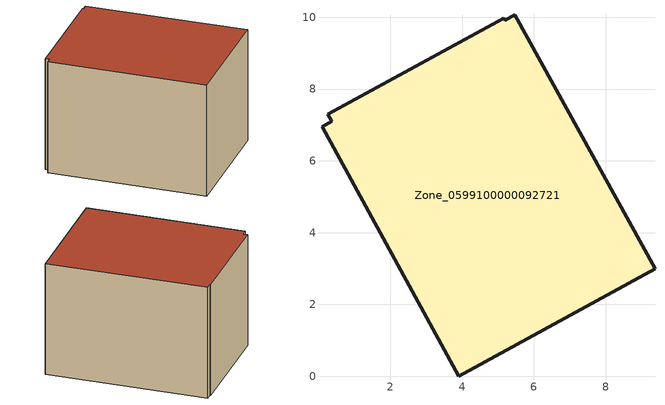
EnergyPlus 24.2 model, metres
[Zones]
Zone_0599100000092721
 floor ground (C_G): 5.16,9.97 5.19,9.91 5.46,10.07 9.37,2.99 3.91,0 0.11,6.95 0.36,7.1 0.26,7.29 z0
 wall outside (C_F): 9.37,2.99 5.46,10.07 5.19,9.91 5.16,9.97 0.26,7.29 0.36,7.1 0.11,6.95 3.91,0 9.37,2.99 z0:5.85
 roof outside (C_R): 5.19,9.91 5.16,9.97 0.26,7.29 0.36,7.1 0.11,6.95 3.91,0 9.37,2.99 5.46,10.07 z5.85
[BUILDING]
Pand.0599100000092721: North Axis=0; Terrain=City; Loads Convergence Tolerance Value=0.04; Temperature Convergence Tolerance Value=0.4; Solar Distribution=FullExterior; Maximum Number of Warmup Days=25; Minimum Number of Warmup Days=1
[Site:Location]
Rotterdam.The.Hague.AP_ZH_NLD Design_Conditions: Latitude=51.96; Longitude=4.45; Time Zone=1; Elevation=-4.5
[SITE:GROUNDTEMPERATURE:BUILDINGSURFACE]
18, 18, 18, 18, 18, 18, 18, 18, 18, 18, 18, 18
[MATERIAL] Thermal Absorptance=0.9; Solar Absorptance=0.7; Visible Absorptance=0.7
Name | Roughness | Thickness | Conductivity | Density | Specific Heat
G.TC.1946-1964 | MediumSmooth | 0.15 | 1 | 540 | 1210
F.TC.1946-1964 | Rough | 0.3 | 0.857143 | 1920 | 840
R.TC.1946-1964 | MediumRough | 0.2 | 0.235294 | 1500 | 1000
[CONSTRUCTION]
C_G: G.TC.1946-1964
C_F: F.TC.1946-1964
C_R: R.TC.1946-1964
[ZONE]
Zone_0599100000092721: Type=1; Multiplier=1; Ceiling Height=Autocalculate; Volume=Autocalculate; Floor Area=autocalculate; Part of Total Floor Area=Yes
[ZONEINFILTRATION:DESIGNFLOWRATE]
Infil_Zone_0599100000092721: Zone or ZoneList or Space or SpaceList=Zone_0599100000092721; Schedule=AlwaysOn; Design Flow Rate Calculation Method=Flow/Area; Flow Rate per Floor Area=0.003; Constant Term Coefficient=1; Temperature Term Coefficient=0; Velocity Term Coefficient=0; Velocity Squared Term Coefficient=0
[HVACTEMPLATE:ZONE:IDEALLOADSAIRSYSTEM]
Zone_0599100000092721: Maximum Heating Supply Air Temperature=50; Minimum Cooling Supply Air Temperature=13; Maximum Heating Supply Air Humidity Ratio=0.0156; Minimum Cooling Supply Air Humidity Ratio=0.0077; Heating Limit=NoLimit; Cooling Limit=NoLimit; Dehumidification Control Type=ConstantSensibleHeatRatio; Cooling Sensible Heat Ratio=0.7; Dehumidification Setpoint=60; Humidification Control Type=None; Humidification Setpoint=30; Outdoor Air Method=None; Outdoor Air Flow Rate per Person=0.00944; Outdoor Air Flow Rate per Zone Floor Area=0; Outdoor Air Flow Rate per Zone=0; Demand Controlled Ventilation Type=None; Outdoor Air Economizer Type=NoEconomizer; Heat Recovery Type=None; Sensible Heat Recovery Effectiveness=0.7; Latent Heat Recovery Effectiveness=0.65
[ZONECONTROL:THERMOSTAT]
ThermostatControl_Zone_0599100000092721: Zone or ZoneList=Zone_0599100000092721; Control Type Schedule=DualSetpointControlType; Control 1=Thermostat_Zone_0599100000092721; Temperature Difference Between Cutout And Setpoint=0
[THERMOSTATSETPOINT:DUALSETPOINT]
Thermostat_Zone_0599100000092721: Heating Setpoint Temperature Schedule=HeatingSetpoint_Zone_0599100000092721; Cooling Setpoint Temperature Schedule=CoolingSetpoint_Zone_0599100000092721
[SCHEDULE:COMPACT]
HeatingSetpoint_Zone_0599100000092721: Through: 12/31, For: AllDays, Until: 24:00, 21
CoolingSetpoint_Zone_0599100000092721: Through: 12/31, For: AllDays, Until: 24:00, 24
DualSetpointControlType: Through: 12/31, For: AllDays, Until: 24:00, 4
AlwaysOn: Through: 12/31, For: AllDays, Until: 24:00, 1
